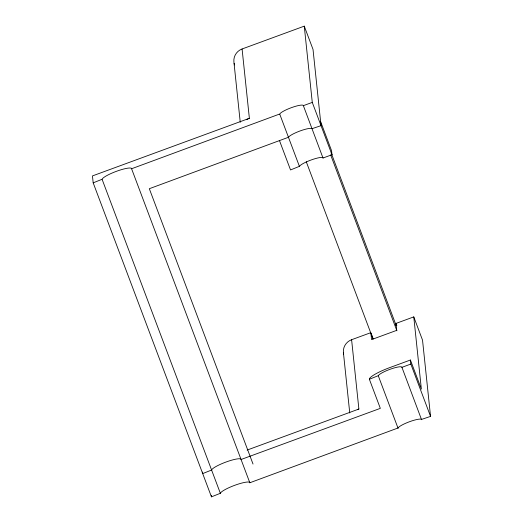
<?xml version="1.0" encoding="UTF-8"?>
<svg xmlns="http://www.w3.org/2000/svg" width="523" height="523" viewBox="0 0 523 523"><rect width="100%" height="100%" fill="white"/><g stroke="black" fill="none" stroke-linecap="round" stroke-linejoin="round"><path stroke-width="0.78" d="M240.247 122.251L233.892 61.799A12.63 12.415 -6 0 1 242.084 48.979L304.262 26.15L313.022 49.41L321.037 125.657L312.048 128.678A12.63 2.249 -20.6 0 0 300.235 130.894A12.63 2.249 -20.6 0 0 288.559 137.235L149.317 188.711L253.021 464.045M242.084 48.979L249.373 118.296L92.453 175.918L93.186 182.847L211.455 496.85L220.379 493.281A15.788 2.811 -20.6 0 1 234.35 485.449A15.788 2.811 -20.6 0 1 249.693 482.317L249.824 482.762L398.068 427.977A12.63 2.249 -20.6 0 1 409.744 421.636A12.63 2.249 -20.6 0 1 421.558 419.42L430.547 416.393L422.532 340.153L413.771 316.892L396.009 323.417L396.735 330.346L371.572 339.584L370.84 332.654L351.6 339.721A12.63 12.415 -6 0 0 343.663 354.143M93.186 182.847L102.103 179.278A15.788 2.811 -20.6 0 1 116.073 171.446A15.788 2.811 -20.6 0 1 131.423 168.314L249.824 482.762M131.554 168.759L279.798 113.975A12.63 2.249 -20.6 0 1 291.474 107.633A12.63 2.249 -20.6 0 1 303.281 105.417L323.005 158.024L331.987 154.73L331.562 150.683L320.612 121.611M303.294 105.692L312.277 102.397L304.262 26.15M323.005 158.024L322.998 157.75A12.63 2.249 -20.6 0 0 311.185 159.966A12.63 2.249 -20.6 0 0 299.509 166.307L290.54 169.949L279.583 140.877M413.771 316.892L421.361 389.092L410.411 360.02L389.687 367.63A22.103 3.936 -20.6 0 0 369.382 379.28L380.332 408.358L241.064 459.501L240.933 459.057A15.788 2.811 -20.6 0 0 225.583 462.188A15.788 2.811 -20.6 0 0 211.619 470.02L202.695 473.59L202.532 472.053M369.382 379.28L378.358 375.638A12.63 2.249 -20.6 0 1 390.034 369.297A12.63 2.249 -20.6 0 1 401.841 367.087L421.564 419.694M401.854 367.362L410.836 364.06L410.411 360.02M247.124 450.074L358.883 409.038L351.6 339.721M396.009 323.417L396.826 325.594M312.277 102.397L331.987 154.73M410.836 364.06L430.547 416.393M331.196 153.01L396.251 325.724A12.63 2.249 -20.6 0 0 395.787 325.273M330.667 154.932L396.911 330.811M371.127 333.419L373.134 338.747M306.269 161.738L373.056 339.061M279.805 114.315L299.522 166.654M378.364 375.985L398.081 428.317M102.181 179.546L220.451 493.542M343.402 352.541L349.756 412.993M211.292 495.307L211.455 496.85M357.372 409.705A12.63 12.415 -6 0 1 358.883 409.038M246.915 119.512A12.63 12.415 -6 0 1 249.373 118.296M234.624 64.963A12.63 12.415 -6 0 1 234.154 63.407"/></g></svg>
